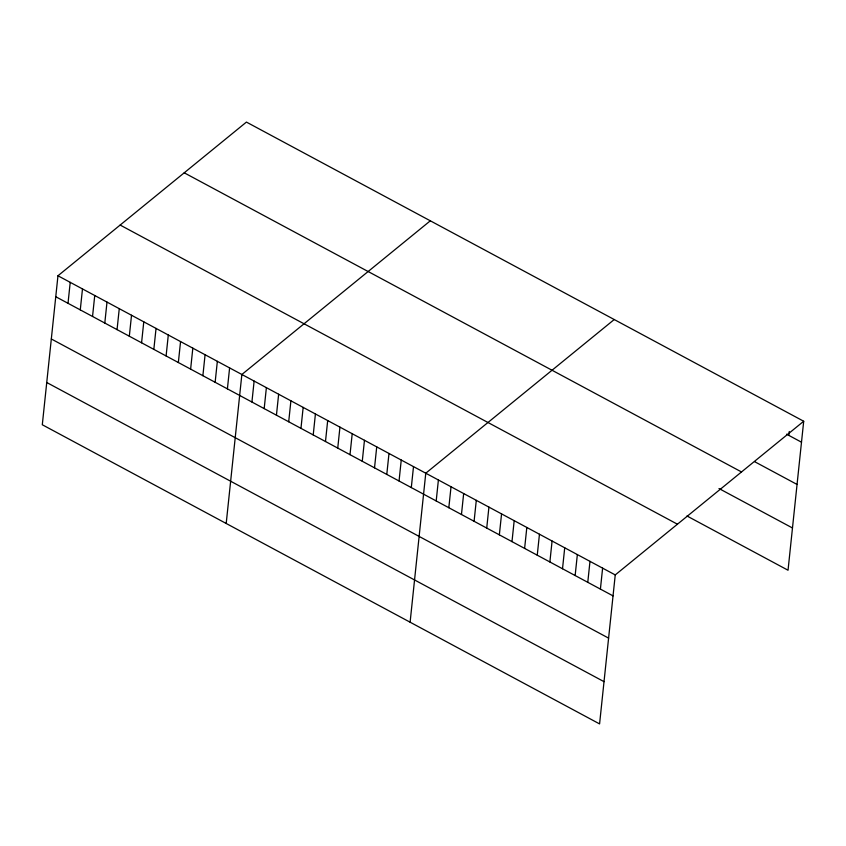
<?xml version="1.0" encoding="UTF-8"?>
<svg xmlns="http://www.w3.org/2000/svg" width="846" height="846" viewBox="0 0 846 846"><rect width="100%" height="100%" fill="white"/><g stroke="black" fill="none" stroke-linecap="round" stroke-linejoin="round"><path stroke-width="1.27" d="M57.962 275.764L42.3 424.755L599.581 723.912L615.243 574.92L803.7 421.245L246.419 122.088L57.962 275.764L615.243 574.92M68.018 303.302L70.218 282.353M80.275 309.89L82.485 288.93M92.542 316.467L94.741 295.508M104.798 323.045L106.998 302.096M117.055 329.633L119.265 308.674M129.322 336.211L131.521 315.251M141.578 342.789L143.778 321.84M153.835 349.377L156.045 328.417M166.102 355.955L168.301 334.995M178.358 362.532L180.558 341.583M190.625 369.12L192.825 348.161M202.881 375.698L205.081 354.738M215.138 382.286L217.348 361.327M227.405 388.864L229.604 367.904M226.199 523.484L241.861 374.492L430.318 220.806M251.918 402.03L254.128 381.07M264.185 408.607L266.384 387.648M276.441 415.185L278.641 394.236M288.698 421.773L290.908 400.814M300.965 428.351L303.164 407.391M313.221 434.929L315.421 413.98M325.488 441.517L327.688 420.557M337.744 448.094L339.944 427.135M350.001 454.672L352.211 433.723M362.268 461.26L364.467 440.301M374.524 467.838L376.724 446.878M386.781 474.426L388.991 453.467M399.048 481.004L401.247 460.044M411.304 487.582L413.504 466.632M410.109 622.201L425.771 473.21L614.228 319.534M436.198 500.948L438.397 479.989M448.824 507.727L451.034 486.767M461.461 514.505L463.661 493.556M474.088 521.284L476.298 500.335M486.725 528.073L488.925 507.114M499.352 534.852L501.562 513.892M511.989 541.63L514.188 520.671M524.615 548.409L526.825 527.46M537.252 555.198L539.452 534.238M549.879 561.977L552.089 541.017M562.516 568.755L564.716 547.796M575.143 575.534L577.353 554.574M587.78 582.312L589.979 561.363M600.406 589.102L602.616 568.142M788.863 435.415L789.276 431.492M803.7 421.245L788.038 570.236L686.984 515.986M786.569 434.188L801.5 442.194M754.569 461.641L797.059 484.451M184.227 172.806L741.508 471.952M718.984 488.533L792.48 527.978M120.153 225.057L677.435 524.203M55.762 296.724L613.043 595.88M51.32 338.971L608.602 638.127M46.742 382.508L604.023 681.665"/></g></svg>
